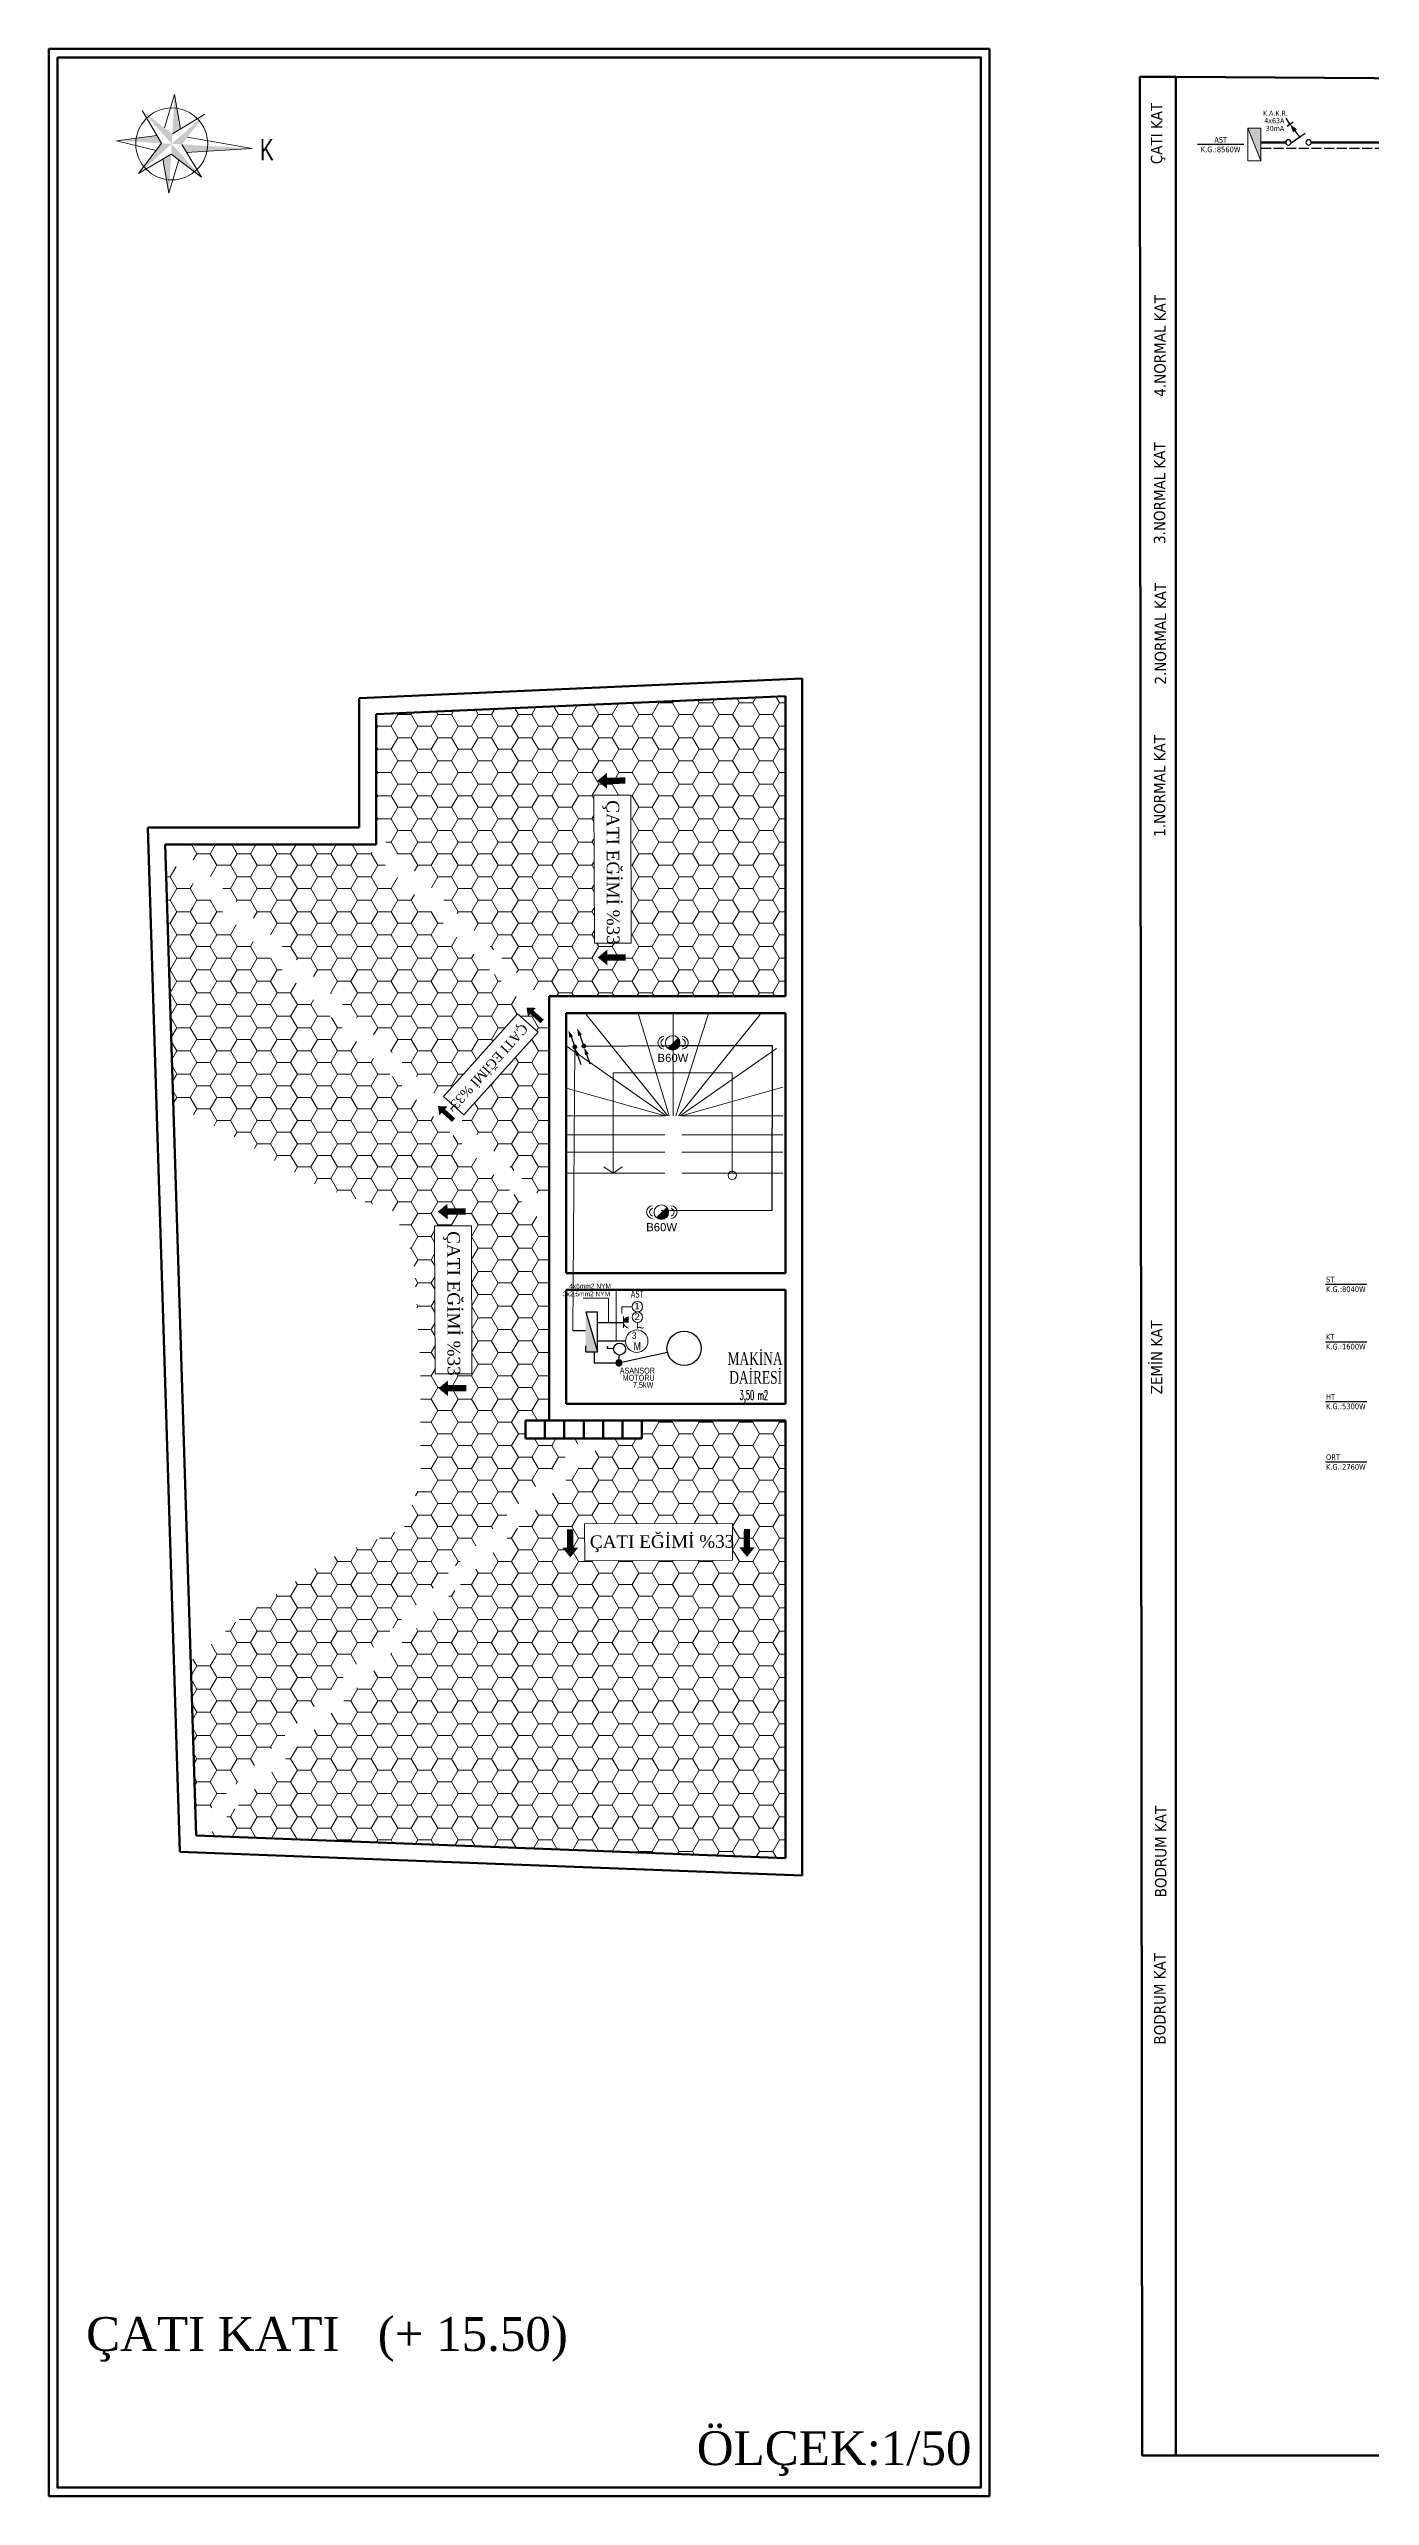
# Model space of a CAD drawing. Header units: millimetres. Extents: x -1335 to 33749, y 2338 to 5277.
# Drawn here: x 16553 to 18118, y 2365 to 5265 of the extents above; entities that cross this region are included whole.
import ezdxf
from ezdxf.enums import TextEntityAlignment as Align

# ---------------------------------------------------------------- set-up
doc = ezdxf.new("R2010")
doc.units = ezdxf.units.MM
doc.linetypes.add('ACAD_ISO02W100', pattern=[15, 12, -3])
for name, color, linetype in [('00-04', 11, 'Continuous'), ('eleman', 2, 'Continuous'), ('ELINYENO', 1, 'Continuous'), ('KOLON SEMASI', 7, 'Continuous'), ('LAMBA YAZI', 51, 'Continuous')]:
    doc.layers.add(name, color=color, linetype=linetype)
for name, color, linetype, lineweight in [('AHAT', 4, 'Continuous', 50), ('ANTET', 7, 'Continuous', 18), ('AYD-ARM', 1, 'Continuous', 20), ('DUVAR', 7, 'Continuous', 53), ('H-ÇATI1', 16, 'Continuous', 18), ('Linye-23', 220, 'Continuous', 25), ('MERDIVEN', 8, 'Continuous', 20), ('MH', 20, 'Continuous', 20), ('PRIZ-ARM', 2, 'Continuous', 20), ('PRİZ', 140, 'Continuous', 30), ('SEMBOL', 51, 'Continuous', 0), ('SINGLE_LINE_TEXT', 2, 'Continuous', 20), ('YALıTıM', 7, 'Continuous', 18), ('YYM', 20, 'Continuous', 20), ('ışık', 1, 'Continuous', 50)]:
    doc.layers.add(name, color=color, linetype=linetype, lineweight=lineweight)
doc.layers.add('aydınlatma', color=7, linetype='Continuous', lineweight=30, true_color=0xff6526)
doc.layers.add('Yapısal - Birleşik_Kalem_No__161', color=7, linetype='Continuous', lineweight=13, true_color=0x6a6a6a)
doc.styles.add('1', font='times.ttf')
doc.styles.add('LAMBA', font='arial.ttf', dxfattribs={"height": 12})
doc.styles.add('ROMANS', font='tahoma.ttf')
doc.styles.add('SIMPLEX', font='SIMPLEX.SHX', dxfattribs={"width": 0.65, "height": 10})
doc.styles.get("Standard").update_dxf_attribs({"font": 'arial.ttf'})
pattern_1 = [(180, (-68028.724, 93921.77), (-23.8125, -13.74815), [15.875, -31.75]), (300, (-68028.724, 93921.77), (23.8124972, -13.748155), [15.875, -31.75]), (240, (-68028.724, 93921.77), (-2.8e-06, -27.496305), [-31.75, 15.875])]

# ---------------------------------------------------------------- blocks, each defined once
blk = doc.blocks.new('das')
at = {"layer": 'DUVAR'}
for p, q in [((98261.3, -73717.8), (98261.3, -73694.8)), ((98261.3, -73694.8), (98282.7, -73694.8)), ((98282.7, -73717.8), (98282.7, -73694.8)), ((98261.3, -73717.8), (98282.7, -73717.8))]:
    blk.add_line(p, q, dxfattribs=at)
blk = doc.blocks.new('OK-02')
at = {"layer": 'MH'}
blk.add_solid([(-15.3, 12.5), (-15.3, -12.5), (0, 0)], dxfattribs=at)
blk.add_trace([(-44.2, 5), (-44.2, -5), (-15.3, 5), (-15.3, -5)], dxfattribs=at)
blk = doc.blocks.new('A$C47DF4D33')
at = {"linetype": 'ByBlock'}
for q in [(0, 19), (0, 0)]:
    blk.add_line((0, 10.2), q, dxfattribs=at)
at = {"color": 0, "linetype": 'ByBlock'}
blk.add_arc((9.6, 10.1), 9.6, 94.8559, 265.1441, dxfattribs=at)
blk = doc.blocks.new('A$C07002ADE')
at = {"layer": 'aydınlatma'}
blk.add_hatch(color=0, dxfattribs=at).paths.add_polyline_path([(8.8, 10.3), (0, 10.3), (0, 0.6, 0.393358)])
at = {"xscale": -1}
blk.add_blockref('A$C47DF4D33', (8.8, 0), dxfattribs=at)
blk = doc.blocks.new('etanjpriz')
blk.add_blockref('A$C07002ADE', (-8.8, -10.1))
blk = doc.blocks.new('AT')
at = {"layer": 'PRIZ-ARM', "color": 7}
blk.add_line((-28.9, 0), (28.9, 22.6), dxfattribs=at)
at = {"layer": 'PRIZ-ARM', "color": 4}
for p, q in [((-28.9, 0), (-28.9, 22.6)), ((-28.9, 22.6), (28.9, 22.6)), ((28.9, 0), (-28.9, 0)), ((28.9, 22.6), (28.9, 0))]:
    blk.add_line(p, q, dxfattribs=at)
at = {"layer": 'PRIZ-ARM', "color": 7}
blk.add_solid([(28.9, 22.6), (28.9, 0), (-28.9, 0)], dxfattribs=at)
blk = doc.blocks.new('KAR')
at = {"color": 11, "linetype": 'Continuous'}
for p, q in [((-7.9, -0.7), (-29, 13.5)), ((-20.8, 7.9), (-11.5, 20.6)), ((-2, 24.2), (-11, 30.3)), ((-6.3, 27.2), (-0.8, 35.7))]:
    blk.add_line(p, q, dxfattribs=at)
blk.add_lwpolyline([(-13.9, 17.1, 7.33, 0, 0), (-6.3, 27.1, 0, 0, 0)], format="xyseb", dxfattribs=at)
at = {"color": 11}
for centre in [(-34, 0), (-4, 0)]:
    blk.add_circle(centre, 4, dxfattribs=at)

msp = doc.modelspace()

# ---------------------------------------------------------------- hatches: boundary and pattern name
at = {"ltscale": 10}
msp.add_hatch(color=256, dxfattribs=at).paths.add_polyline_path([(17188.8, 3768.4), (17188.8, 3721), (17202.7, 3721)])
at = {"layer": 'eleman'}
for points in [[(17169.3, 4093.2), (17173.8, 4094.7), (17168.3, 4102.1)], [(17179.7, 4095.4), (17184.2, 4097), (17178.7, 4104.3)], [(17177.2, 4071.6), (17181.7, 4073.2), (17176.2, 4080.5)], [(17187.9, 4072.7), (17192.3, 4074.3), (17186.9, 4081.6)]]:
    msp.add_hatch(color=7, dxfattribs=at).paths.add_polyline_path(points)
at = {"layer": 'H-ÇATI1'}
h = msp.add_hatch(dxfattribs=at)
h.set_pattern_fill('HONEY', color=256, scale=5, angle=180, style=0)
h.set_pattern_definition(pattern_1)
h.paths.add_polyline_path([(17425.4, 4498.1), (16970.3, 4477.9), (16970.3, 4306.6), (17145.6, 4131.3), (17145.6, 4142.4), (17425.4, 4142.4)])
h.paths.add_polyline_path([(17242.7, 4205.5), (17199, 4205.4), (17198.5, 4380.7), (17242.2, 4380.8)], flags=16)
h.paths.add_polyline_path([(16940.3, 4336.6), (16970.3, 4306.6), (16970.3, 4477.9), (16940.3, 4476.6)])
h.paths.add_polyline_path([(17203.4, 4380.3), (17203.9, 4201.4), (17238.7, 4201.5), (17238.2, 4380.5)], flags=24)
h = msp.add_hatch(dxfattribs=at)
h.set_pattern_fill('HONEY', color=256, scale=5, angle=180, style=0)
h.set_pattern_definition(pattern_1)
h.paths.add_polyline_path([(16956.1, 4292.4), (16735.5, 4292.4), (17145.6, 3895), (17145.6, 4103)])
h.paths.add_polyline_path([(17107.9, 4121.6), (17132.3, 4099.7), (17044.4, 4001.9), (17020, 4023.8)], flags=16)
h.paths.add_polyline_path([(16704.6, 4322.4), (16735.5, 4292.4), (16956.1, 4292.4), (16926.1, 4322.4)])
h.paths.add_polyline_path([(17110.4, 4118.9), (17020.8, 4019.1), (17040.2, 4001.7), (17129.9, 4101.5)], flags=24)
h = msp.add_hatch(dxfattribs=at)
h.set_pattern_fill('HONEY', color=256, scale=5, angle=180, style=0)
h.set_pattern_definition(pattern_1)
h.paths.add_polyline_path([(17145.6, 3814.4), (17145.6, 3867.1), (16721.6, 4278.1), (16730.4, 3997.8), (16756.9, 3984.8), (16871.5, 3917.5), (16961.9, 3887.3), (16965.9, 3876), (16984.8, 3834.3), (16992.9, 3707.6), (16993.2, 3566.5), (16976.9, 3523.6), (16973.6, 3512.1), (16885.3, 3476.3), (16775.1, 3401.9), (16749.7, 3379.9), (16755.6, 3190.6), (17186.3, 3618.2), (17163.5, 3618.2), (17140.5, 3618.2), (17117.5, 3618.2), (17117.5, 3639.6), (17140.5, 3639.6), (17145.6, 3639.6)])
h.paths.add_polyline_path([(17053.9, 3695), (17010.2, 3694.9), (17009.6, 3870.2), (17053.3, 3870.3)], flags=16)
h.paths.add_polyline_path([(16721.6, 4278.1), (16690.7, 4308.1), (16699.9, 4013.2), (16706.2, 4010.6), (16730.4, 3998.8)])
h.paths.add_polyline_path([(16749.7, 3378.7), (16726.6, 3358.7), (16720.4, 3355.7), (16726.5, 3161.7), (16755.6, 3190.6)])
h.paths.add_polyline_path([(16931, 3903.6), (16931.4, 3891.1), (16913.2, 3890.6), (16912.8, 3903.1)], flags=24)
h.paths.add_polyline_path([(16943.8, 3493.6), (16944.2, 3481.1), (16926, 3480.6), (16925.6, 3493.1)], flags=24)
h.paths.add_polyline_path([(16973.2, 3609.8), (16975.4, 3537.8), (16991.2, 3538.3), (16988.9, 3610.2)], flags=25)
h.paths.add_polyline_path([(17014.5, 3869.8), (17015.1, 3690.9), (17049.9, 3691), (17049.3, 3869.9)], flags=24)
h = msp.add_hatch(dxfattribs=at)
h.set_pattern_fill('HONEY', color=256, scale=5, angle=180, style=0)
h.set_pattern_definition(pattern_1)
h.paths.add_polyline_path([(16769.7, 3176.4), (17425.4, 3151.3), (17425.4, 3639.6), (17255.4, 3639.6), (17255.4, 3618.2), (17232.5, 3618.2), (17214.6, 3618.2)])
h.paths.add_polyline_path([(17187.6, 3473.6), (17187.4, 3517.3), (17362.7, 3517.8), (17362.9, 3474.1)], flags=16)
h.paths.add_polyline_path([(16769.7, 3176.4), (16740.6, 3147.5), (17425.4, 3121.2), (17425.4, 3151.3)])
h.paths.add_polyline_path([(17187.9, 3478.5), (17366.8, 3479), (17366.7, 3513.8), (17187.8, 3513.3)], flags=24)
at = {"layer": 'PRİZ'}
msp.add_hatch(color=11, dxfattribs=at).paths.add_polyline_path([(17173, 4081.8, -1), (17178.7, 4083, -1)])
at = {"layer": 'ışık', "linetype": 'ByBlock'}
msp.add_hatch(color=256, dxfattribs=at).paths.add_polyline_path([(17183.7, 4082.9, -1), (17189.3, 4084.1, -1)])

# ---------------------------------------------------------------- linework, layer by layer
for p, q in [((17188.8, 3768.4), (17202.7, 3768.4)), ((17188.8, 3768.4), (17202.7, 3721)), ((17202.7, 3721), (17202.7, 3768.4)), ((17188.8, 3721), (17188.8, 3728.2)), ((17188.8, 3721), (17202.7, 3721)), ((17214.7, 3725.1), (17214.9, 3727.9)), ((17221.8, 3724.7), (17214.7, 3725.1)), ((17224.3, 3708.5), (17231.9, 3708.5)), ((17224.3, 3708.3), (17231.9, 3708.3)), ((17224.3, 3708), (17231.9, 3708)), ((17224.3, 3707.8), (17231.9, 3707.8)), ((17224.4, 3709), (17231.8, 3709)), ((17224.4, 3708.7), (17231.9, 3708.7)), ((17224.4, 3707.5), (17231.8, 3707.5)), ((17224.4, 3707.3), (17231.8, 3707.3)), ((17224.5, 3709.4), (17231.7, 3709.4)), ((17224.5, 3709.2), (17231.8, 3709.2)), ((17224.5, 3707.1), (17231.7, 3707.1)), ((17224.6, 3709.7), (17231.6, 3709.7)), ((17224.6, 3706.8), (17231.6, 3706.8)), ((17224.7, 3709.9), (17231.5, 3709.9)), ((17224.7, 3706.6), (17231.5, 3706.6)), ((17224.8, 3706.4), (17231.4, 3706.4)), ((17224.9, 3710.2), (17231.4, 3710.2)), ((17224.9, 3706.1), (17231.3, 3706.1)), ((17225, 3710.4), (17231.2, 3710.4)), ((17225.1, 3705.9), (17231.1, 3705.9)), ((17225.2, 3710.6), (17231, 3710.6)), ((17225.3, 3705.7), (17230.9, 3705.7)), ((17225.4, 3710.9), (17230.8, 3710.9)), ((17225.5, 3705.4), (17230.7, 3705.4)), ((17225.7, 3711.1), (17230.6, 3711.1)), ((17225.8, 3705.2), (17230.4, 3705.2)), ((17226, 3711.3), (17230.2, 3711.3)), ((17226.2, 3704.9), (17230, 3704.9)), ((17226.4, 3711.6), (17229.8, 3711.6)), ((17226.7, 3704.7), (17229.6, 3704.7)), ((17227.5, 3704.5), (17228.7, 3704.5))]:
    msp.add_line(p, q)
at = {"color": 2}
msp.add_circle((17305.4, 3725.1), 20.3, dxfattribs=at)
msp.add_circle((17228.9, 3724.4), 7.1)
at = {"layer": 'AHAT'}
for p, q in [((17989, 5154.2), (18018.4, 5154.2)), ((18048.8, 5154.2), (18137.8, 5154.2))]:
    msp.add_line(p, q, dxfattribs=at)
at = {"layer": 'ANTET', "color": 71}
for p, q in [((16662.9, 5191.8), (16686.1, 5153.1)), ((16701.4, 5210.9), (16689.7, 5171.3)), ((16737.5, 5187.5), (16698.8, 5164.4)), ((16632.6, 5156.1), (16679.5, 5144.4)), ((16686.1, 5153.1), (16658.7, 5117.3)), ((16658.7, 5117.3), (16697.4, 5140.4)), ((16694.8, 5093.9), (16706.5, 5133.5)), ((16733.2, 5113), (16710, 5151.7)), ((16793.5, 5147), (16716.7, 5160.4))]:
    msp.add_line(p, q, dxfattribs=at)
at = {"layer": 'ANTET', "color": 30}
for p, q in [((16701.4, 5210.9), (16708.6, 5170.2)), ((16632.6, 5156.1), (16680.5, 5162.5)), ((16694.8, 5093.9), (16687.6, 5134.6)), ((16733.2, 5113), (16697.4, 5140.4)), ((16793.5, 5147), (16715.7, 5142.3))]:
    msp.add_line(p, q, dxfattribs=at)
at = {"layer": 'ANTET', "color": 71}
msp.add_circle((16698.1, 5152.4), 42.6, dxfattribs=at)
at = {"layer": 'ANTET', "color": 30}
for points in [[(16698.1, 5152.4), (16698.8, 5164.4), (16662.9, 5191.8)], [(16698.8, 5164.4), (16708.6, 5170.2), (16701.4, 5210.9)], [(16686.1, 5153.1), (16680.5, 5162.5), (16632.6, 5156.1)], [(16698.1, 5152.4), (16710, 5151.7), (16737.5, 5187.5)], [(16658.7, 5117.3), (16686.1, 5153.1), (16658.7, 5117.3), (16698.1, 5152.4)], [(16697.4, 5140.4), (16687.6, 5134.6), (16694.8, 5093.9)], [(16698.1, 5152.4), (16697.4, 5140.4), (16733.2, 5113)], [(16710, 5151.7), (16715.7, 5142.3), (16793.5, 5147)]]:
    msp.add_solid(points, dxfattribs=at)
at = {"layer": 'AYD-ARM', "color": 7, "const_width": 8.62}
for points in [[(17294.8, 4090.1, -1), (17288.7, 4084.1, -1)], [(17281.5, 3889.5, -1), (17275.4, 3883.5, -1)]]:
    msp.add_lwpolyline(points, format="xyb", dxfattribs=at)
at = {"layer": 'AYD-ARM', "color": 1}
for centre in [(17291.8, 4087.1), (17278.4, 3886.5)]:
    msp.add_circle(centre, 8.62, dxfattribs=at)
for centre, radius, start, end in [((17281.9, 4087.3), 7.59, 93.2727, 266.7273), ((17282.6, 4087.1), 4.83, 103.9924, 256.0076), ((17302.7, 4087.3), 7.59, 273.2727, 86.7273), ((17302, 4087.1), 4.83, 283.9924, 76.0076), ((17268.5, 3886.7), 7.59, 93.2727, 266.7273), ((17269.2, 3886.5), 4.83, 103.9924, 256.0076), ((17289.4, 3886.7), 7.59, 273.2727, 86.7273), ((17288.7, 3886.5), 4.83, 283.9924, 76.0076)]:
    msp.add_arc(centre, radius, start, end, dxfattribs=at)
at = {"layer": 'DUVAR'}
for p, q in [((17848.1, 2413.5), (17845.5, 5232)), ((17845.5, 5232), (17888.3, 5231.9)), ((17888.3, 2413.5), (17888.3, 5231.9)), ((17888.3, 5231.9), (19618.3, 5220)), ((16920.3, 4495.7), (17445.4, 4519)), ((16920.3, 4342.4), (16920.3, 4495.7)), ((16940.3, 4476.6), (17425.4, 4498.1)), ((17425.4, 4498.1), (17425.4, 4142.4)), ((17445.4, 4519), (17445.4, 3100.5)), ((16940.3, 4322.4), (16940.3, 4476.6)), ((16707.5, 3128.8), (16669.6, 4342.4)), ((16669.6, 4342.4), (16920.3, 4342.4)), ((16726.9, 3148.1), (16690.2, 4322.4)), ((16690.2, 4322.4), (16940.3, 4322.4)), ((17425.4, 4142.4), (17145.6, 4142.4)), ((17145.6, 4142.4), (17145.6, 3639.6)), ((17155.6, 4142.4), (17415.4, 4142.4)), ((17425.4, 4122.4), (17165.6, 4122.4)), ((17165.6, 4122.4), (17165.6, 3814.4)), ((17425.4, 4122.4), (17425.4, 3814.4)), ((17145.6, 3639.6), (17145.6, 3814.4)), ((17165.6, 3814.4), (17425.4, 3814.4)), ((17315.6, 3814.4), (17425.4, 3814.4)), ((17165.6, 3794.4), (17165.6, 3659.6)), ((17165.6, 3794.4), (17425.4, 3794.4)), ((17165.6, 3659.6), (17165.6, 3794.4)), ((17425.4, 3794.4), (17425.4, 3659.6)), ((17165.6, 3659.6), (17425.4, 3659.6)), ((17425.4, 3659.6), (17165.6, 3659.6)), ((17145.6, 3639.6), (17425.4, 3639.6)), ((17425.4, 3639.6), (17145.6, 3639.6)), ((17170.6, 3639.6), (17290.6, 3639.6)), ((17425.4, 3639.6), (17425.4, 3121.2)), ((17425.4, 3121.2), (16726.9, 3148.1)), ((17445.4, 3100.5), (16707.5, 3128.8)), ((19618.3, 2413.5), (17848.1, 2413.5))]:
    msp.add_line(p, q, dxfattribs=at)
at = {"layer": 'DUVAR', "color": 0}
for p, q in [((17165.6, 4142.4), (17415.4, 4142.4)), ((17415.4, 4142.4), (17165.6, 4142.4))]:
    msp.add_line(p, q, dxfattribs=at)
at = {"layer": 'DUVAR'}
msp.add_lwpolyline([(17667.2, 5264.9), (16552.5, 5264.9), (16552.5, 2365.2), (17667.2, 2365.2)], close=True, dxfattribs=at)
msp.add_lwpolyline([(16562.5, 5254.9), (16562.5, 2375.2), (17657.2, 2375.2), (17657.2, 5254.9), (16562.5, 5254.9)], dxfattribs=at)
at = {"layer": 'eleman', "color": 7}
for p, q in [((17175.9, 4082.7), (17171.8, 4094.3)), ((17186.3, 4084.6), (17182.2, 4096.2)), ((17183.4, 4061.1), (17179.3, 4072.7)), ((17194.1, 4062), (17190, 4073.6))]:
    msp.add_line(p, q, dxfattribs=at)
at = {"layer": 'KOLON SEMASI', "color": 7}
for p, q in [((17968.8, 5151.7), (17914, 5151.7)), ((18065.4, 3801.2), (18114.6, 3801.2)), ((18065.4, 3733.1), (18114.6, 3733.1)), ((18065.4, 3662.3), (18114.6, 3662.3)), ((18065.4, 3590.6), (18114.6, 3590.6))]:
    msp.add_line(p, q, dxfattribs=at)
at = {"layer": 'KOLON SEMASI', "color": 7, "linetype": 'ACAD_ISO02W100'}
msp.add_line((17989, 5147.5), (18133.1, 5147.5), dxfattribs=at)
at = {"layer": 'Linye-23'}
for p, q in [((17186.9, 4083.1), (17292.6, 4083.9)), ((17292.6, 4083.9), (17409.6, 4084.2)), ((17409.6, 4084.2), (17409.3, 3888.4)), ((17409.3, 3888.4), (17278, 3888)), ((17198.6, 3720.7), (17198.6, 3708)), ((17227.7, 3708), (17285.5, 3720.6)), ((17227.8, 3707.9), (17228.8, 3717.3)), ((17198.6, 3708), (17227.7, 3708)), ((17228.6, 3708.4), (17228.6, 3708.5))]:
    msp.add_line(p, q, dxfattribs=at)
at = {"layer": 'MERDIVEN'}
for p, q in [((17286, 4000.9), (17189.3, 4120.7)), ((17287.8, 4000.9), (17251.3, 4120.7)), ((17292.5, 4000.9), (17292.5, 4120.7)), ((17295.7, 4000.9), (17333.7, 4120.7)), ((17298.9, 4000.9), (17395.7, 4120.7)), ((17284.2, 4000.9), (17165.6, 4083.8)), ((17300.6, 4000.9), (17415, 4080.7)), ((17282.9, 4000.9), (17165.6, 4033.7)), ((17302.1, 4000.9), (17422.3, 4034.5)), ((17282.5, 4000.9), (17165.6, 4000.8)), ((17282.5, 3978.3), (17165.6, 3978.2)), ((17302.5, 4000.9), (17422.4, 4000.8)), ((17302.5, 3978.3), (17422.4, 3978.2)), ((17282.5, 3957.6), (17165.6, 3957.6)), ((17282.5, 3957.6), (17165.6, 3957.6)), ((17302.5, 3957.6), (17422.4, 3957.6)), ((17302.5, 3957.6), (17422.4, 3957.6)), ((17302.5, 3957.6), (17422.4, 3957.6)), ((17302.5, 3957.6), (17422.4, 3957.6)), ((17282.5, 3932.6), (17165.6, 3932.6)), ((17221.2, 3932.6), (17210.4, 3940.2)), ((17221.2, 3932.6), (17232, 3940.2)), ((17302.5, 3932.6), (17422.4, 3932.6))]:
    msp.add_line(p, q, dxfattribs=at)
msp.add_lwpolyline([(17362.5, 3932.6), (17362.5, 4051.7), (17221.2, 4051.7), (17221.2, 3932.6)], dxfattribs=at)
msp.add_circle((17362.5, 3930.2), 5, dxfattribs=at)
at = {"layer": 'MH'}
for points in [[(17242.2, 4380.8), (17198.5, 4380.7), (17199, 4205.4), (17242.7, 4205.5)], [(17132.3, 4099.7), (17107.9, 4121.6), (17020, 4023.8), (17044.4, 4001.9)], [(17053.3, 3870.3), (17009.6, 3870.2), (17010.2, 3694.9), (17053.9, 3695)], [(17187.4, 3517.3), (17187.6, 3473.6), (17362.9, 3474.1), (17362.7, 3517.8)]]:
    msp.add_lwpolyline(points, close=True, dxfattribs=at)
at = {"layer": 'PRİZ', "color": 11}
msp.add_line((17188.6, 3745.8), (17173.4, 3745.8), dxfattribs=at)
at = {"layer": 'PRİZ'}
for p, q in [((17202.8, 3755.9), (17233.6, 3755.9)), ((17235.9, 3733.7), (17202.6, 3733.7))]:
    msp.add_line(p, q, dxfattribs=at)
at = {"layer": 'SEMBOL'}
for p, q in [((17175.9, 4082.6), (17173.4, 3745.8)), ((17215.9, 3784.8), (17185.7, 3784.8)), ((17224.9, 3795), (17188.4, 3795)), ((17215.9, 3755.9), (17215.9, 3784.8)), ((17224.9, 3733.7), (17224.9, 3795)), ((17243.8, 3774.6), (17231.6, 3774.6)), ((17231.6, 3774.6), (17231.6, 3766.6)), ((17250, 3755.9), (17250, 3748.9))]:
    msp.add_line(p, q, dxfattribs=at)
for centre in [(17250, 3774.6), (17250, 3762.1)]:
    msp.add_circle(centre, 6.22, dxfattribs=at)
at = {"layer": 'SINGLE_LINE_TEXT', "linetype": 'Continuous'}
msp.add_circle((17249.2, 3733.7), 13.3, dxfattribs=at)
at = {"layer": 'YALıTıM'}
for points in [[(17165.6, 3814.4), (17425.4, 3814.4), (17425.4, 4122.4), (17165.6, 4122.4)], [(17425.4, 3794.4), (17165.6, 3794.4), (17165.6, 3659.6), (17425.4, 3659.6)]]:
    msp.add_lwpolyline(points, close=True, dxfattribs=at)
at = {"layer": 'Yapısal - Birleşik_Kalem_No__161', "color": 251, "linetype": 'Continuous', "lineweight": 13, "true_color": 0x6a6a6a}
msp.add_line((17184.1, 4091.9), (17184.1, 4091.9), dxfattribs=at)

# ---------------------------------------------------------------- block references
at = {"layer": '00-04', "xscale": -0.7993541542804317, "yscale": 0.7993541542804317, "zscale": 0.7993541542804317}
msp.add_blockref('KAR', (18018.4, 5154.2), dxfattribs=at)
at = {"layer": 'DUVAR', "rotation": 90}
for p in [(-56577.3, -94643.1), (-56554.4, -94643.1), (-56531.4, -94643.1), (-56508.3, -94643.1), (-56485.4, -94643.1), (-56462.4, -94643.1)]:
    msp.add_blockref('das', p, dxfattribs=at)
at = {"layer": 'KOLON SEMASI', "xscale": 0.6756638509829432, "yscale": 0.6756638509829432, "zscale": 0.6756638509829432, "rotation": 90}
msp.add_blockref('AT', (17989, 5151.7), dxfattribs=at)
at = {"layer": 'MH'}
for p, xscale, yscale, zscale, rotation in [((17202.4, 4397.7), -0.750000000027148, 0.75, 0.75, 0.3871510615853779), ((17203, 4188.4), 0.7500000000364148, 0.7500000000364148, 0.7500000000364148, 179.9651855031335), ((17118.6, 4129.1), -0.5625000000187768, 0.562499999996362, 0.5625, 318.2762963247729), ((17013.7, 4012.3), 0.5625000000253257, 0.5625000000253257, 0.5625000000253257, 137.8543307661917), ((17013.5, 3887.2), -0.750000000027148, 0.75, 0.75, 0.3871510615853779), ((17014.2, 3677.9), 0.7500000000364148, 0.7500000000364148, 0.7500000000364148, 179.9651855031335), ((17170.5, 3477.5), -0.750000000027148, 0.75, 0.75, 90.38715106158537), ((17379.9, 3478.1), 0.7500000000364148, 0.7500000000364148, 0.7500000000364148, 269.9651855031335)]:
    msp.add_blockref('OK-02', p, dxfattribs=dict(at, xscale=xscale, yscale=yscale, zscale=zscale, rotation=rotation))
at = {"layer": 'SEMBOL', "xscale": 0.7000000000116418, "yscale": 0.7000000000116418, "zscale": 0.7000000000116418, "rotation": 180}
msp.add_blockref('etanjpriz', (17233.6, 3755.9), dxfattribs=at)

# ---------------------------------------------------------------- texts
at = {"layer": 'ANTET', "color": 71, "linetype": 'Continuous', "width": 0.7}
msp.add_text('K', height=25, rotation=0.1304, dxfattribs=at).set_placement((16802.6, 5133.1))
at = {"layer": 'ELINYENO', "color": 4, "style": 'ROMANS', "width": 0.8}
msp.add_text('AST', height=8.4, dxfattribs=at).set_placement((17242.2, 3785.4))
at = {"layer": 'KOLON SEMASI', "color": 4, "style": 'ROMANS'}
for s, height, p in [('ÇATI KAT', 13.51, (17872.1, 5128.4)), ('4.NORMAL KAT', 13.509, (17876.1, 4852.9)), ('3.NORMAL KAT', 13.509, (17875.7, 4678.4)), ('2.NORMAL KAT', 13.509, (17876.7, 4511.8)), ('1.NORMAL KAT', 13.509, (17875.7, 4331.5)), ('ZEMİN KAT', 13.51, (17872.1, 3670.8)), ('BODRUM KAT', 13.51, (17877, 3074.7)), ('BODRUM KAT', 13.51, (17876, 2900.3))]:
    msp.add_text(s, height=height, rotation=90, dxfattribs=at).set_placement(p)
at = {"layer": 'KOLON SEMASI', "color": 2, "style": 'ROMANS'}
for s, height, p in [('K.A.K.R.', 6.04, (17991.5, 5185.7)), ('4x63A', 6.04, (17993, 5176.9)), ('30mA', 6.04, (17994.7, 5167.7)), ('K.G.:8560W', 6.71, (17917.8, 5142.5)), ('K.G.:8040W', 6.71, (18066.2, 3792)), ('K.G.:1600W', 6.71, (18066.2, 3723.9)), ('K.G.:5300W', 6.71, (18066.2, 3653.1)), ('K.G.:2760W', 6.71, (18066.2, 3581.4))]:
    msp.add_text(s, height=height, dxfattribs=at).set_placement(p)
at = {"layer": 'KOLON SEMASI', "color": 4, "style": 'ROMANS'}
for s, p in [('AST', (17933.8, 5153.9)), ('ST', (18066.2, 3803.5)), ('KT', (18066.2, 3735.4)), ('HT', (18066.2, 3664.5)), ('ORT', (18066.2, 3592.9))]:
    msp.add_text(s, height=6.71, dxfattribs=at).set_placement(p)
at = {"layer": 'LAMBA YAZI', "style": 'LAMBA'}
for p in [(17294, 4064.6), (17280.6, 3864)]:
    msp.add_text('B60W ', height=9.6, dxfattribs=at).set_placement(p, align=Align.CENTER)
at = {"layer": 'MH', "style": '1'}
for height, rotation, p in [(15, 270.1762, (17213.4, 4374.6)), (11.25, 228.0653, (17113.1, 4110.7)), (15, 270.1762, (17024.6, 3864)), (15, 0.1762, (17193.7, 3488.5))]:
    msp.add_text('ÇATI EĞİMİ %%%33', height=height, rotation=rotation, dxfattribs=at).set_placement(p)
at = {"layer": 'MH'}
for s, height, style, width, p in [('MAKİNA', 15, '1', 0.7, (17356.9, 3705.6)), ('DAİRESİ', 15, '1', 0.7, (17358.9, 3683.3)), ('3,50 m2', 11, 'SIMPLEX', 0.5, (17371.1, 3664.2))]:
    msp.add_text(s, height=height, dxfattribs=dict(at, style=style, width=width)).set_placement(p)
at = {"layer": 'SEMBOL'}
for s, p in [('1', (17249.6, 3771.3)), ('2', (17249.8, 3758.7))]:
    msp.add_text(s, height=7.84, dxfattribs=at).set_placement(p, align=Align.CENTER)
at = {"layer": 'SEMBOL', "char_height": 5.6, "width": 72.234, "attachment_point": 9}
for s, insert in [('4x6mm2 NYM', (17218.7, 3796.1)), ('3x2,5mm2 NYM', (17217.8, 3785.9))]:
    msp.add_mtext(s, dxfattribs=dict(at, insert=insert))
at = {"layer": 'SINGLE_LINE_TEXT', "linetype": 'Continuous', "width": 0.8}
for s, height, p in [('3', 8.43, (17243.6, 3736.4)), ('~', 12, (17250.1, 3743.9)), ('M', 9.48, (17245.4, 3723.2))]:
    msp.add_text(s, height=height, dxfattribs=at).set_placement(p)
at = {"layer": 'SINGLE_LINE_TEXT', "color": 4, "linetype": 'Continuous', "width": 0.8}
for s, p in [('ASANSOR', (17229, 3695.3)), ('MOTORU', (17232.5, 3686.9)), ('7,5kW', (17244.7, 3678.5))]:
    msp.add_text(s, height=7, dxfattribs=at).set_placement(p)
at = {"layer": 'YYM', "style": '1'}
for s, p in [('ÇATI KATI   (+ 15.50) ', (16596.6, 2537.3)), ('  ÖLÇEK:1/50', (17290.2, 2402))]:
    msp.add_text(s, height=40, dxfattribs=at).set_placement(p)

doc.saveas('drawing.dxf')
